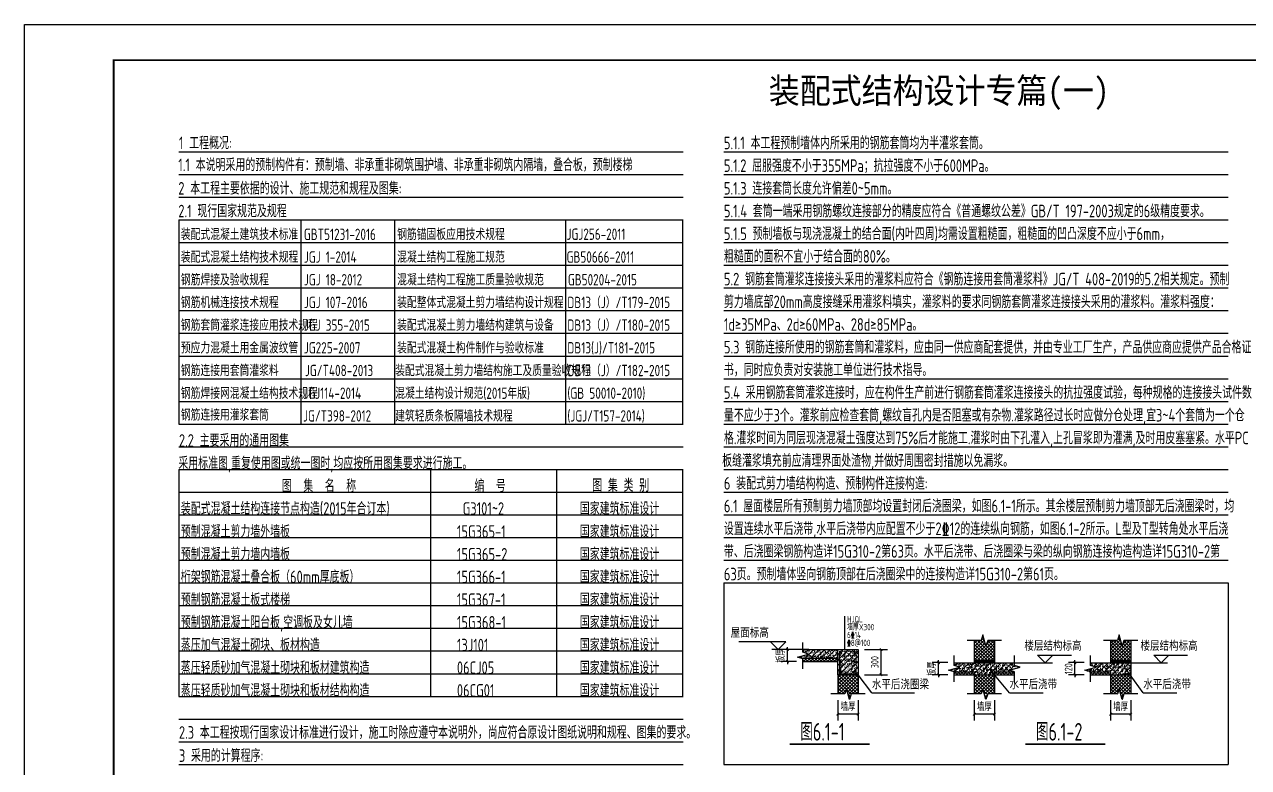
# Model space of a CAD drawing. Extents: x -85320 to 1679916, y -1321939 to 627.
# Drawn here: x 1023540 to 1072090, y -703426 to -673956 of the extents above; entities that cross this region are included whole.
import ezdxf
from ezdxf.enums import TextEntityAlignment as Align

# ---------------------------------------------------------------- set-up
doc = ezdxf.new("R2010")
doc.units = 0
doc.header["$LTSCALE"] = 1000
for name, color, linetype in [('BEAM_DE_REIN', 1, 'Continuous'), ('BORDER', 7, 'Continuous'), ('COLU_DE_DIM', 3, 'Continuous'), ('COLU_DE_TEXT', 7, 'Continuous'), ('HATCH', 254, 'Continuous'), ('REIN', 1, 'Continuous'), ('TEXT', 7, 'Continuous'), ('THIN', 7, 'Continuous'), ('W文字', 7, 'Continuous'), ('中文', 7, 'Continuous'), ('总说明下划线', 8, 'Continuous'), ('打印线框', 7, 'Continuous'), ('拉模', 7, 'Continuous')]:
    doc.layers.add(name, color=color, linetype=linetype)
doc.styles.add('TSSD_Dimension', font='tssdeng.shx', dxfattribs={"width": 0.7, "bigfont": 'hztxt.shx'})
doc.styles.add('TSSD_Rein', font='Tssdeng.shx', dxfattribs={"width": 0.7, "bigfont": 'hztxt.shx'})
doc.styles.add('TW-宋体', font='', dxfattribs={"width": 0.8})
doc.styles.get('TW-宋体').set_extended_font_data('SimSun')
doc.dimstyles.new('TSSD_25_100', dxfattribs={"dimtxt": 300, "dimasz": 100, "dimexe": 250, "dimexo": 250, "dimgap": 100, "dimtad": 1, "dimdec": 0, "dimlfac": 0.25, "dimzin": 0, "dimdsep": 46, "dimtxsty": 'TSSD_Dimension', "dimblk": 'ARCHTICK', "dimcen": 0, "dimclrt": 7, "dimadec": 0, "dimazin": 0, "dimtfac": 1, "dimtdec": 0, "dimtix": 1, "dimtmove": 2, "dimatfit": 3, "dimldrblk": 'ARCHTICK', "dimfxl": 1, "dimtvp": 0.7, "dimtolj": 1, "dimtzin": 0, "dimarcsym": 0})
pattern_1 = [(50, (251761.47, -447428.23), (215.178055, -18.82564), [22.5, -247.5]), (355, (251761.47, -447428.23), (-41.6254, 225.65764), [18, -198]), (100.4514, (251779.4, -447429.8), (173.552815, 206.831863), [19.122057, -210.342634]), (46.1842, (251761.47, -447368.23), (320.172315, -49.655704), [33.75, -371.25]), (96.6356, (251788.15, -447372.37), (280.39881, 292.23536), [28.68309, -315.5139]), (351.1842, (251761.47, -447368.23), (280.39858, 292.23558), [27, -297]), (21, (251791.47, -447383.23), (179.072116, -120.785667), [22.5, -247.5]), (326, (251791.47, -447383.23), (72.9946, 217.545014), [18, -198]), (71.4514, (251806.4, -447393.3), (252.06679, 96.75915), [19.122057, -210.342634]), (37.5, (251761.47, -447428.23), (3.6479566, 99.868156), [0, -195.6, 0, -201, 0, -198.75]), (7.5, (251761.47, -447428.23), (78.920861, 118.323514), [0, -114.6, 0, -191.1, 0, -75.75]), (327.5, (251694.57, -447428.23), (160.146731, -6.7664615), [0, -75, 0, -234, 0, -310.5]), (317.5, (251664.57, -447428.23), (174.95585, 30.031495), [0, -97.5, 0, -155.4, 0, -220.5]), (45, (251761.47, -447428.23), (-106.066017, 106.066017), [])]
pattern_2 = [(45, (251761.47, -447428.23), (-67.351921, 67.351921), []), (135, (251761.47, -447428.23), (-67.351921, -67.351921), [])]

# ---------------------------------------------------------------- blocks, each defined once
blk = doc.blocks.new('_ArchTick')
at = {"color": 0, "linetype": 'ByBlock', "const_width": 0.4}
blk.add_lwpolyline([(-0.5, -0.5), (0.5, 0.5)], dxfattribs=at)
blk = doc.blocks.new('*D2960')
at = {"layer": 'COLU_DE_DIM', "color": 0, "lineweight": -2, "transparency": 16777216}
for p, q in [((1056852, -698747), (1057765, -698747)), ((1057515, -699747), (1057515, -698747)), ((1056852, -699747), (1057765, -699747))]:
    blk.add_line(p, q, dxfattribs=at)
at = {"layer": 'Defpoints', "color": 0, "transparency": 16777216}
for p in [(1056602, -698747), (1057515, -698747), (1056602, -699747)]:
    blk.add_point(p, dxfattribs=at)
at = {"layer": 'COLU_DE_DIM', "color": 0, "lineweight": -2, "transparency": 16777216, "xscale": 100, "yscale": 100, "zscale": 100}
for p, rotation in [((1057515, -698747), 90), ((1057515, -699747), 270)]:
    blk.add_blockref('_ArchTick', p, dxfattribs=dict(at, rotation=rotation))
at = {"layer": 'COLU_DE_DIM', "color": 7, "transparency": 16777216, "insert": (1057265, -699247), "char_height": 300, "attachment_point": 5, "rotation": 90, "style": 'TSSD_Dimension'}
blk.add_mtext('\\A1;300', dxfattribs=at)
blk = doc.blocks.new('*D2961')
at = {"layer": 'COLU_DE_DIM', "color": 0, "lineweight": -2, "transparency": 16777216}
for p, q in [((1054168, -698747), (1053548, -698747)), ((1053798, -698747), (1053798, -698647)), ((1053798, -699227), (1053798, -698747)), ((1054168, -699227), (1053548, -699227)), ((1053798, -699227), (1053798, -699327))]:
    blk.add_line(p, q, dxfattribs=at)
at = {"layer": 'Defpoints', "color": 0, "transparency": 16777216}
for p in [(1053798, -698747), (1054418, -698747), (1054418, -699227)]:
    blk.add_point(p, dxfattribs=at)
at = {"layer": 'COLU_DE_DIM', "color": 0, "lineweight": -2, "transparency": 16777216, "xscale": 100, "yscale": 100, "zscale": 100}
for p, rotation in [((1053798, -698747), 270), ((1053798, -699227), 90)]:
    blk.add_blockref('_ArchTick', p, dxfattribs=dict(at, rotation=rotation))
at = {"layer": 'COLU_DE_DIM', "color": 7, "transparency": 16777216, "insert": (1053548, -698987), "char_height": 300, "attachment_point": 5, "rotation": 90, "style": 'TSSD_Dimension'}
blk.add_mtext('\\A1;板厚', dxfattribs=at)
blk = doc.blocks.new('*D2962')
at = {"layer": 'COLU_DE_DIM', "color": 0, "lineweight": -2, "transparency": 16777216}
for p, q in [((1055802, -700756), (1055802, -701559)), ((1056602, -700756), (1056602, -701559)), ((1056602, -701309), (1055802, -701309))]:
    blk.add_line(p, q, dxfattribs=at)
at = {"layer": 'Defpoints', "color": 0, "transparency": 16777216}
for p in [(1055802, -700506), (1056602, -700506), (1055802, -701309)]:
    blk.add_point(p, dxfattribs=at)
at = {"layer": 'COLU_DE_DIM', "color": 0, "lineweight": -2, "transparency": 16777216, "xscale": 100, "yscale": 100, "zscale": 100, "rotation": 180}
blk.add_blockref('_ArchTick', (1055802, -701309), dxfattribs=at)
at = {"layer": 'COLU_DE_DIM', "color": 0, "lineweight": -2, "transparency": 16777216, "xscale": 100, "yscale": 100, "zscale": 100}
blk.add_blockref('_ArchTick', (1056602, -701309), dxfattribs=at)
at = {"layer": 'COLU_DE_DIM', "color": 7, "transparency": 16777216, "insert": (1056202, -701014), "char_height": 300, "attachment_point": 5, "style": 'TSSD_Dimension'}
blk.add_mtext('\\A1;{\\fSimSun|b0|i0|c134|p2;墙厚}', dxfattribs=at)
blk = doc.blocks.new('*D2963')
at = {"layer": 'COLU_DE_DIM', "color": 0, "lineweight": -2, "transparency": 16777216}
for p, q in [((1065571, -699267), (1064951, -699267)), ((1065201, -699267), (1065201, -699167)), ((1065201, -699747), (1065201, -699267)), ((1065571, -699747), (1064951, -699747)), ((1065201, -699747), (1065201, -699847))]:
    blk.add_line(p, q, dxfattribs=at)
at = {"layer": 'Defpoints', "color": 0, "transparency": 16777216}
for p in [(1065201, -699267), (1065821, -699267), (1065821, -699747)]:
    blk.add_point(p, dxfattribs=at)
at = {"layer": 'COLU_DE_DIM', "color": 0, "lineweight": -2, "transparency": 16777216, "xscale": 100, "yscale": 100, "zscale": 100}
for p, rotation in [((1065201, -699267), 270), ((1065201, -699747), 90)]:
    blk.add_blockref('_ArchTick', p, dxfattribs=dict(at, rotation=rotation))
at = {"layer": 'COLU_DE_DIM', "color": 7, "transparency": 16777216, "insert": (1064951, -699507), "char_height": 300, "attachment_point": 5, "rotation": 90, "style": 'TSSD_Dimension'}
blk.add_mtext('\\A1;120', dxfattribs=at)
blk = doc.blocks.new('*D2964')
at = {"layer": 'COLU_DE_DIM', "color": 0, "lineweight": -2, "transparency": 16777216}
for p, q in [((1066621, -700756), (1066621, -701559)), ((1067421, -700756), (1067421, -701559)), ((1067421, -701309), (1066621, -701309))]:
    blk.add_line(p, q, dxfattribs=at)
at = {"layer": 'Defpoints', "color": 0, "transparency": 16777216}
for p in [(1066621, -700506), (1067421, -700506), (1066621, -701309)]:
    blk.add_point(p, dxfattribs=at)
at = {"layer": 'COLU_DE_DIM', "color": 0, "lineweight": -2, "transparency": 16777216, "xscale": 100, "yscale": 100, "zscale": 100, "rotation": 180}
blk.add_blockref('_ArchTick', (1066621, -701309), dxfattribs=at)
at = {"layer": 'COLU_DE_DIM', "color": 0, "lineweight": -2, "transparency": 16777216, "xscale": 100, "yscale": 100, "zscale": 100}
blk.add_blockref('_ArchTick', (1067421, -701309), dxfattribs=at)
at = {"layer": 'COLU_DE_DIM', "color": 7, "transparency": 16777216, "insert": (1067021, -701014), "char_height": 300, "attachment_point": 5, "style": 'TSSD_Dimension'}
blk.add_mtext('\\A1;{\\fSimSun|b0|i0|c134|p2;墙厚}', dxfattribs=at)
blk = doc.blocks.new('*D2965')
at = {"layer": 'COLU_DE_DIM', "color": 0, "lineweight": -2, "transparency": 16777216}
for p, q in [((1060164, -699267), (1059544, -699267)), ((1059794, -699267), (1059794, -699167)), ((1059794, -699747), (1059794, -699267)), ((1060164, -699747), (1059544, -699747)), ((1059794, -699747), (1059794, -699847))]:
    blk.add_line(p, q, dxfattribs=at)
at = {"layer": 'Defpoints', "color": 0, "transparency": 16777216}
for p in [(1059794, -699267), (1060414, -699267), (1060414, -699747)]:
    blk.add_point(p, dxfattribs=at)
at = {"layer": 'COLU_DE_DIM', "color": 0, "lineweight": -2, "transparency": 16777216, "xscale": 100, "yscale": 100, "zscale": 100}
for p, rotation in [((1059794, -699267), 270), ((1059794, -699747), 90)]:
    blk.add_blockref('_ArchTick', p, dxfattribs=dict(at, rotation=rotation))
at = {"layer": 'COLU_DE_DIM', "color": 7, "transparency": 16777216, "insert": (1059544, -699507), "char_height": 300, "attachment_point": 5, "rotation": 90, "style": 'TSSD_Dimension'}
blk.add_mtext('\\A1;板厚', dxfattribs=at)
blk = doc.blocks.new('*D2966')
at = {"layer": 'COLU_DE_DIM', "color": 0, "lineweight": -2, "transparency": 16777216}
for p, q in [((1061214, -700756), (1061214, -701559)), ((1062014, -700756), (1062014, -701559)), ((1062014, -701309), (1061214, -701309))]:
    blk.add_line(p, q, dxfattribs=at)
at = {"layer": 'Defpoints', "color": 0, "transparency": 16777216}
for p in [(1061214, -700506), (1062014, -700506), (1061214, -701309)]:
    blk.add_point(p, dxfattribs=at)
at = {"layer": 'COLU_DE_DIM', "color": 0, "lineweight": -2, "transparency": 16777216, "xscale": 100, "yscale": 100, "zscale": 100, "rotation": 180}
blk.add_blockref('_ArchTick', (1061214, -701309), dxfattribs=at)
at = {"layer": 'COLU_DE_DIM', "color": 0, "lineweight": -2, "transparency": 16777216, "xscale": 100, "yscale": 100, "zscale": 100}
blk.add_blockref('_ArchTick', (1062014, -701309), dxfattribs=at)
at = {"layer": 'COLU_DE_DIM', "color": 7, "transparency": 16777216, "insert": (1061614, -701014), "char_height": 300, "attachment_point": 5, "style": 'TSSD_Dimension'}
blk.add_mtext('\\A1;{\\fSimSun|b0|i0|c134|p2;墙厚}', dxfattribs=at)
blk = doc.blocks.new('图框1')
at = {"layer": 'BORDER', "const_width": 50}
blk.add_lwpolyline([(1377779, -823089), (1377779, -783089), (1433679, -783089), (1433679, -823089)], close=True, dxfattribs=at)

msp = doc.modelspace()

# ---------------------------------------------------------------- hatches: boundary and pattern name
at = {"layer": 'HATCH'}
h = msp.add_hatch(dxfattribs=at)
h.set_pattern_fill('HOLE_MATETIEL', color=256, scale=30, style=0)
h.set_pattern_definition(pattern_2)
h.paths.add_polyline_path([(1062014.263, -698385.988), (1061744.263, -698385.988), (1061674.263, -698605.988), (1061597.146, -698323.229), (1061504.232, -698323.229), (1061484.263, -698385.988), (1061214.263, -698385.988), (1061214.263, -699187.408), (1062014.263, -699187.408)])
h = msp.add_hatch(dxfattribs=at)
h.set_pattern_fill('HOLE_MATETIEL', color=256, scale=30, style=0)
h.set_pattern_definition(pattern_2)
h.paths.add_polyline_path([(1067421.009, -698385.988), (1067151.009, -698385.988), (1067081.009, -698605.988), (1066961.009, -698165.988), (1066891.009, -698385.988), (1066621.009, -698385.988), (1066621.009, -699187.408), (1067421.009, -699187.408)])
h = msp.add_hatch(dxfattribs=at)
h.set_pattern_fill('ARMORED', color=256, scale=30, style=0)
h.set_pattern_definition([(50, (251761.47, -446908.23), (215.178055, -18.82564), [22.5, -247.5]), (355, (251761.47, -446908.23), (-41.6254, 225.65764), [18, -198]), (100.4514, (251779.4, -446909.8), (173.552815, 206.831863), [19.122057, -210.342634]), (46.1842, (251761.47, -446848.23), (320.172315, -49.655704), [33.75, -371.25]), (96.6356, (251788.15, -446852.37), (280.39881, 292.23536), [28.68309, -315.5139]), (351.1842, (251761.47, -446848.23), (280.39858, 292.23558), [27, -297]), (21, (251791.47, -446863.23), (179.072116, -120.785667), [22.5, -247.5]), (326, (251791.47, -446863.23), (72.9946, 217.545014), [18, -198]), (71.4514, (251806.4, -446873.3), (252.06679, 96.75915), [19.122057, -210.342634]), (37.5, (251761.47, -446908.23), (3.6479566, 99.868156), [0, -195.6, 0, -201, 0, -198.75]), (7.5, (251761.47, -446908.23), (78.920861, 118.323514), [0, -114.6, 0, -191.1, 0, -75.75]), (327.5, (251694.57, -446908.23), (160.146731, -6.7664615), [0, -75, 0, -234, 0, -310.5]), (317.5, (251664.57, -446908.23), (174.95585, 30.031495), [0, -97.5, 0, -155.4, 0, -220.5]), (45, (251761.47, -446908.23), (-106.066017, 106.066017), [])])
h.paths.add_polyline_path([(1055802.035, -698747.408), (1054417.572, -698747.408), (1054417.572, -698857.408), (1054637.572, -698927.408), (1054197.572, -699047.408), (1054386.144, -699107.408), (1055802.035, -699107.408)])
h = msp.add_hatch(dxfattribs=at)
h.set_pattern_fill('HOLE_MATETIEL', color=256, scale=30, style=0)
h.set_pattern_definition([(45, (251761.47, -446908.23), (-67.351921, 67.351921), []), (135, (251761.47, -446908.23), (-67.351921, -67.351921), [])])
h.paths.add_polyline_path([(1055802.035, -699107.408), (1054386.144, -699107.408), (1054417.572, -699117.408), (1054417.572, -699227.408), (1055802.035, -699227.408)])
h = msp.add_hatch(dxfattribs=at)
h.set_pattern_fill('ARMORED', color=256, scale=30, style=0)
h.set_pattern_definition(pattern_1)
h.paths.add_polyline_path([(1055802.035, -699747.408), (1055802.035, -698747.408), (1056602.035, -698747.408), (1056602.035, -699747.408)])
h = msp.add_hatch(dxfattribs=at)
h.set_pattern_fill('ARMORED', color=256, scale=30, style=0)
h.set_pattern_definition(pattern_1)
h.paths.add_polyline_path([(1063034.263, -699447.408), (1062814.263, -699377.408), (1062814.263, -699267.408), (1062014.263, -699267.408), (1061214.263, -699267.408), (1060414.263, -699267.408), (1060414.263, -699377.408), (1060634.263, -699447.408), (1060194.263, -699567.408), (1060382.834, -699627.408), (1061214.263, -699627.408), (1061214.263, -699747.408), (1062014.263, -699747.408), (1062014.263, -699627.408), (1062782.834, -699627.408), (1062594.263, -699567.408)])
h.paths.add_polyline_path([(1061847.97, -699367.739, -1), (1061872.97, -699367.739, -1)], flags=16)
h.paths.add_polyline_path([(1061348.653, -699367.739, -1), (1061373.653, -699367.739, -1)], flags=16)
h = msp.add_hatch(dxfattribs=at)
h.set_pattern_fill('CONCRETE', color=256, scale=8, style=0)
h.set_pattern_definition([(50, (249709.24, -394128.964), (57.3808146, -5.0201708), [6, -66]), (355, (249709.24, -394128.964), (-11.1001067, 60.1753707), [4.8, -52.8]), (100.4514, (249714.024, -394129.38), (46.2807505, 55.1551634), [5.0992152, -56.091369]), (46.1842, (249709.24, -394112.964), (85.379284, -13.241521), [9, -99]), (96.6356, (249716.36, -394114.07), (74.7730164, 77.92943), [7.648823, -84.13704]), (351.1842, (249709.24, -394112.96), (74.772956, 77.929488), [7.2, -79.2]), (21, (249717.24, -394116.964), (47.7525642, -32.2095113), [6, -66]), (326, (249717.24, -394116.964), (19.4652266, 58.0120036), [4.8, -52.8]), (71.4514, (249721.22, -394119.65), (67.2178103, 25.8024397), [5.0992152, -56.091369]), (37.5, (249709.242, -394128.964), (0.97278843, 26.6315083), [0, -52.16, 0, -53.6, 0, -53]), (7.5, (249709.242, -394128.964), (21.045563, 31.55293695), [0, -30.56, 0, -50.96, 0, -20.2]), (327.5, (249691.402, -394128.964), (42.7057949, -1.80438974), [0, -20, 0, -62.4, 0, -82.8]), (317.5, (249683.402, -394128.964), (46.6548935, 8.0083986), [0, -26, 0, -41.44, 0, -58.8])])
h.paths.add_polyline_path([(1062014.263, -699187.408), (1061214.263, -699187.408), (1061214.263, -699267.408), (1062014.263, -699267.408)])
h = msp.add_hatch(dxfattribs=at)
h.set_pattern_fill('ARMORED', color=256, scale=30, style=0)
h.set_pattern_definition(pattern_1)
h.paths.add_polyline_path([(1067421.009, -699267.408), (1066621.009, -699267.408), (1065821.009, -699267.408), (1065821.009, -699377.408), (1066041.009, -699447.408), (1065601.009, -699567.408), (1065789.58, -699627.408), (1066621.009, -699627.408), (1066621.009, -699747.408), (1067421.009, -699747.408)])
h.paths.add_polyline_path([(1066755.399, -699367.739, -1), (1066780.399, -699367.739, -1)], flags=16)
h.paths.add_polyline_path([(1067254.717, -699367.739, -1), (1067279.717, -699367.739, -1)], flags=16)
h = msp.add_hatch(dxfattribs=at)
h.set_pattern_fill('CONCRETE', color=256, scale=8, style=0)
h.set_pattern_definition([(50, (255115.99, -394128.964), (57.3808146, -5.0201708), [6, -66]), (355, (255115.99, -394128.964), (-11.1001067, 60.1753707), [4.8, -52.8]), (100.4514, (255120.77, -394129.38), (46.2807505, 55.1551634), [5.0992152, -56.091369]), (46.1842, (255115.99, -394112.964), (85.379284, -13.241521), [9, -99]), (96.6356, (255123.1, -394114.07), (74.7730164, 77.92943), [7.648823, -84.13704]), (351.1842, (255115.99, -394112.96), (74.772956, 77.929488), [7.2, -79.2]), (21, (255123.99, -394116.964), (47.7525642, -32.2095113), [6, -66]), (326, (255123.99, -394116.964), (19.4652266, 58.0120036), [4.8, -52.8]), (71.4514, (255127.97, -394119.65), (67.2178103, 25.8024397), [5.0992152, -56.091369]), (37.5, (255115.988, -394128.964), (0.97278843, 26.6315083), [0, -52.16, 0, -53.6, 0, -53]), (7.5, (255115.988, -394128.964), (21.045563, 31.55293695), [0, -30.56, 0, -50.96, 0, -20.2]), (327.5, (255098.148, -394128.964), (42.7057949, -1.80438974), [0, -20, 0, -62.4, 0, -82.8]), (317.5, (255090.15, -394128.964), (46.6548935, 8.0083986), [0, -26, 0, -41.44, 0, -58.8])])
h.paths.add_polyline_path([(1067421.009, -699187.408), (1066621.009, -699187.408), (1066621.009, -699267.408), (1067421.009, -699267.408)])
h = msp.add_hatch(dxfattribs=at)
h.set_pattern_fill('HOLE_MATETIEL', color=256, scale=30, style=0)
h.set_pattern_definition(pattern_2)
h.paths.add_polyline_path([(1056602.035, -699747.408), (1055802.035, -699747.408), (1055802.035, -700506.077), (1056072.035, -700506.077), (1056142.035, -700286.077), (1056262.035, -700726.077), (1056332.035, -700506.077), (1056602.035, -700506.077)])
h = msp.add_hatch(dxfattribs=at)
h.set_pattern_fill('HOLE_MATETIEL', color=256, scale=30, style=0)
h.set_pattern_definition(pattern_2)
h.paths.add_polyline_path([(1061214.263, -699627.408), (1060382.834, -699627.408), (1060414.263, -699637.408), (1060414.263, -699747.408), (1061214.263, -699747.408)])
h = msp.add_hatch(dxfattribs=at)
h.set_pattern_fill('HOLE_MATETIEL', color=256, scale=30, style=0)
h.set_pattern_definition(pattern_2)
h.paths.add_polyline_path([(1062014.263, -699747.408), (1061214.263, -699747.408), (1061214.263, -700323.229), (1061542.442, -700323.229), (1061554.263, -700286.077), (1061564.395, -700323.229), (1062014.263, -700323.229)])
h = msp.add_hatch(dxfattribs=at)
h.set_pattern_fill('HOLE_MATETIEL', color=256, scale=30, style=0)
h.set_pattern_definition(pattern_2)
h.paths.add_polyline_path([(1062814.263, -699637.408), (1062782.834, -699627.408), (1062014.263, -699627.408), (1062014.263, -699747.408), (1062814.263, -699747.408)])
h = msp.add_hatch(dxfattribs=at)
h.set_pattern_fill('HOLE_MATETIEL', color=256, scale=30, style=0)
h.set_pattern_definition(pattern_2)
h.paths.add_polyline_path([(1066621.009, -699627.408), (1065789.58, -699627.408), (1065821.009, -699637.408), (1065821.009, -699747.408), (1066621.009, -699747.408)])
h = msp.add_hatch(dxfattribs=at)
h.set_pattern_fill('HOLE_MATETIEL', color=256, scale=30, style=0)
h.set_pattern_definition(pattern_2)
h.paths.add_polyline_path([(1067421.009, -699747.408), (1066621.009, -699747.408), (1066621.009, -700506.077), (1066891.009, -700506.077), (1066961.009, -700286.077), (1067081.009, -700726.077), (1067151.009, -700506.077), (1067421.009, -700506.077)])
h = msp.add_hatch(dxfattribs=at)
h.set_pattern_fill('HOLE_MATETIEL', color=256, scale=30, style=0)
h.set_pattern_definition(pattern_2)
h.paths.add_polyline_path([(1061542.442, -700323.229), (1061214.263, -700323.229), (1061214.263, -700506.077), (1061484.263, -700506.077)])
h = msp.add_hatch(dxfattribs=at)
h.set_pattern_fill('HOLE_MATETIEL', color=256, scale=30, style=0)
h.set_pattern_definition(pattern_2)
h.paths.add_polyline_path([(1062014.263, -700323.229), (1061564.395, -700323.229), (1061674.263, -700726.077), (1061744.263, -700506.077), (1062014.263, -700506.077)])

# ---------------------------------------------------------------- linework, layer by layer
for p, q in [((1061214.263, -698385.988), (1061214.263, -699267.408)), ((1062014.263, -698385.988), (1062014.263, -699267.408)), ((1066621.009, -698385.988), (1066621.009, -699267.408)), ((1067421.009, -698385.988), (1067421.009, -699267.408)), ((1054644.279, -698747.408), (1053181.834, -698747.408)), ((1054417.572, -698747.408), (1055802.035, -698747.408)), ((1055802.035, -698747.408), (1056602.035, -698747.408)), ((1055802.035, -699747.408), (1055802.035, -698747.408)), ((1056602.035, -698747.408), (1056602.035, -699747.408)), ((1060414.263, -699267.408), (1061214.263, -699267.408)), ((1061214.263, -699187.408), (1062014.263, -699187.408)), ((1061214.263, -699267.408), (1062014.263, -699267.408)), ((1062607.454, -700465.932), (1061814.76, -699510.168)), ((1062014.263, -699267.408), (1062814.263, -699267.408)), ((1062814.263, -699267.408), (1064320.023, -699267.408)), ((1065821.009, -699267.408), (1066621.009, -699267.408)), ((1066621.009, -699187.408), (1067421.009, -699187.408)), ((1066621.009, -699267.408), (1067421.009, -699267.408)), ((1067914.089, -700465.932), (1067228.032, -699510.168)), ((1067421.009, -699267.408), (1068883.454, -699267.408)), ((1067421.009, -699267.408), (1067421.009, -700506.077)), ((1055802.035, -699627.408), (1055802.035, -700506.077)), ((1056602.035, -699747.408), (1055802.035, -699747.408)), ((1055802.035, -699747.408), (1056602.035, -699747.408)), ((1056602.035, -699627.408), (1056602.035, -700506.077)), ((1057149.462, -700469.949), (1056602.035, -699747.408)), ((1060382.834, -699627.408), (1061214.263, -699627.408)), ((1060414.263, -699747.408), (1061214.263, -699747.408)), ((1061214.263, -699627.408), (1061214.263, -700506.077)), ((1061214.263, -699747.408), (1062014.263, -699747.408)), ((1062014.263, -699627.408), (1062814.263, -699627.408)), ((1062014.263, -699627.408), (1062014.263, -700506.077)), ((1062014.263, -699747.408), (1062814.263, -699747.408)), ((1065789.58, -699627.408), (1066621.009, -699627.408)), ((1065821.009, -699747.408), (1066621.009, -699747.408)), ((1066621.009, -699627.408), (1066621.009, -700506.077)), ((1066621.009, -699747.408), (1067421.009, -699747.408)), ((1057149.462, -700469.949), (1058840.892, -700469.949)), ((1062607.454, -700465.932), (1063943.463, -700465.932)), ((1067914.089, -700465.932), (1069250.098, -700465.932))]:
    msp.add_line(p, q)
msp.add_lwpolyline([(1054417.572, -699227.408), (1055802.035, -699227.408), (1055802.035, -699107.408), (1054386.144, -699107.408)])
for points, const_width in [([(1055802.035, -699747.408), (1055802.035, -698747.408), (1056602.035, -698747.408), (1056602.035, -699747.408), (1055802.035, -699747.408)], 0.45), ([(1053889.731, -702496.396), (1057066.829, -702496.396)], 70), ([(1063236.846, -702496.396), (1066413.944, -702496.396)], 70)]:
    msp.add_lwpolyline(points, dxfattribs=dict(const_width=const_width))
at = {"layer": 'BEAM_DE_REIN', "const_width": 30}
for points in [[(1056537.035, -698817.612), (1056537.035, -699687.612), (1055867.035, -699687.612), (1055867.035, -698817.612), (1056537.035, -698817.612)], [(1056360.259, -698902.465), (1056445.112, -698817.612)], [(1056537.035, -698909.536), (1056452.183, -698994.389)], [(1055956.76, -699346.793), (1055867.035, -699304.954), (1055867.035, -699160.954), (1056537.035, -699160.954), (1056537.035, -699304.954), (1056447.311, -699346.793)]]:
    msp.add_lwpolyline(points, dxfattribs=at)
at = {"layer": 'BEAM_DE_REIN', "const_width": 50}
for points in [[(1055907.035, -698882.612, 1), (1055957.035, -698882.612, 1)], [(1056447.035, -698882.612, 1), (1056497.035, -698882.612, 1)], [(1055907.035, -699238.644, 1), (1055957.035, -699238.644, 1)], [(1055907.035, -699622.612, 1), (1055957.035, -699622.612, 1)], [(1056447.035, -699238.644, 1), (1056497.035, -699238.644, 1)], [(1056447.035, -699622.612, 1), (1056497.035, -699622.612, 1)]]:
    msp.add_lwpolyline(points, format="xyb", close=True, dxfattribs=at)
at = {"layer": 'COLU_DE_TEXT'}
msp.add_line((1056084.607, -698747.408), (1056084.607, -697419.708), dxfattribs=at)
at = {"layer": 'REIN', "const_width": 25}
for points in [[(1061373.653, -699367.739, 1), (1061348.653, -699367.739, 1)], [(1061872.97, -699367.739, 1), (1061847.97, -699367.739, 1)], [(1066780.399, -699367.739, 1), (1066755.399, -699367.739, 1)], [(1067279.717, -699367.739, 1), (1067254.717, -699367.739, 1)]]:
    msp.add_lwpolyline(points, format="xyb", close=True, dxfattribs=at)
at = {"layer": 'THIN'}
for p, q in [((1053134.938, -698447.408), (1051871.294, -698447.408)), ((1053734.938, -698447.408), (1053134.938, -698447.408)), ((1053434.938, -698747.408), (1053134.938, -698447.408)), ((1053434.938, -698747.408), (1053734.938, -698447.408)), ((1063723.604, -698967.408), (1064323.604, -698967.408)), ((1064023.604, -699267.408), (1063723.604, -698967.408)), ((1064023.604, -699267.408), (1064323.604, -698967.408)), ((1064323.604, -698967.408), (1065063.988, -698967.408)), ((1068330.35, -698967.408), (1068930.35, -698967.408)), ((1068630.35, -699267.408), (1068330.35, -698967.408)), ((1068630.35, -699267.408), (1068930.35, -698967.408)), ((1068930.35, -698967.408), (1069670.734, -698967.408))]:
    msp.add_line(p, q, dxfattribs=at)
for points in [[(1054417.572, -699507.408), (1054417.572, -699117.408), (1054197.572, -699047.408), (1054637.572, -698927.408), (1054417.572, -698857.408), (1054417.572, -698467.408)], [(1062294.263, -698385.988), (1061744.263, -698385.988), (1061674.263, -698605.988), (1061554.263, -698165.988), (1061484.263, -698385.988), (1060934.263, -698385.988)], [(1067701.009, -698385.988), (1067151.009, -698385.988), (1067081.009, -698605.988), (1066961.009, -698165.988), (1066891.009, -698385.988), (1066341.009, -698385.988)], [(1060414.263, -700027.408), (1060414.263, -699637.408), (1060194.263, -699567.408), (1060634.263, -699447.408), (1060414.263, -699377.408), (1060414.263, -698987.408)], [(1062814.263, -700027.408), (1062814.263, -699637.408), (1062594.263, -699567.408), (1063034.263, -699447.408), (1062814.263, -699377.408), (1062814.263, -698987.408)], [(1065821.009, -700027.408), (1065821.009, -699637.408), (1065601.009, -699567.408), (1066041.009, -699447.408), (1065821.009, -699377.408), (1065821.009, -698987.408)], [(1056882.035, -700506.077), (1056332.035, -700506.077), (1056262.035, -700726.077), (1056142.035, -700286.077), (1056072.035, -700506.077), (1055522.035, -700506.077)], [(1062294.263, -700506.077), (1061744.263, -700506.077), (1061674.263, -700726.077), (1061554.263, -700286.077), (1061484.263, -700506.077), (1060934.263, -700506.077)], [(1067701.009, -700506.077), (1067151.009, -700506.077), (1067081.009, -700726.077), (1066961.009, -700286.077), (1066891.009, -700506.077), (1066341.009, -700506.077)]]:
    msp.add_lwpolyline(points, dxfattribs=at)
at = {"layer": '总说明下划线', "color": 9}
for p, q in [((1029665.996, -679004.339), (1049665.996, -679004.339)), ((1051281.407, -679004.339), (1071281.407, -679004.339)), ((1051281.407, -679004.339), (1071281.407, -679004.339)), ((1029665.996, -679904.339), (1049665.996, -679904.339)), ((1051281.407, -679904.339), (1071281.407, -679904.339)), ((1051281.407, -679904.339), (1071281.407, -679904.339)), ((1029665.996, -680804.339), (1049665.996, -680804.339)), ((1051281.407, -680804.339), (1071281.407, -680804.339)), ((1051281.407, -680804.339), (1071281.407, -680804.339)), ((1029665.996, -681704.339), (1049665.996, -681704.339)), ((1029665.996, -681704.339), (1049665.996, -681704.339)), ((1029665.996, -681704.339), (1049665.996, -681704.339)), ((1029665.997, -681704.339), (1049665.997, -681704.339)), ((1029665.998, -681704.339), (1029665.998, -689804.339)), ((1034507.121, -681704.339), (1034507.121, -689804.339)), ((1038221.374, -681704.339), (1038221.375, -689804.339)), ((1045001.385, -681704.339), (1045001.385, -689804.339)), ((1049642.187, -681704.339), (1049642.188, -689804.339)), ((1051281.407, -681704.339), (1071281.407, -681704.339)), ((1029665.996, -682604.339), (1049665.996, -682604.339)), ((1029665.996, -682604.339), (1049665.996, -682604.339)), ((1029665.996, -682604.339), (1049665.996, -682604.339)), ((1029665.997, -682604.339), (1049665.996, -682604.339)), ((1051281.407, -682604.339), (1071281.407, -682604.339)), ((1029665.997, -683504.339), (1049665.996, -683504.339)), ((1051281.407, -683504.339), (1071281.407, -683504.339)), ((1029665.997, -684404.339), (1049665.996, -684404.339)), ((1051281.406, -684404.339), (1071281.406, -684404.339)), ((1029665.997, -685304.339), (1049665.996, -685304.339)), ((1051281.406, -685304.339), (1071281.406, -685304.339)), ((1029665.997, -686204.339), (1049665.996, -686204.339)), ((1051281.406, -686204.339), (1071281.406, -686204.339)), ((1029665.997, -687104.339), (1049665.996, -687104.339)), ((1051281.408, -687104.339), (1071281.408, -687104.339)), ((1029665.997, -688004.339), (1049665.996, -688004.339)), ((1051281.408, -688004.339), (1071281.408, -688004.339)), ((1029665.997, -688904.339), (1049665.996, -688904.339)), ((1051281.408, -688904.339), (1071281.408, -688904.339)), ((1029665.997, -689804.339), (1049665.996, -689804.339)), ((1051281.408, -689804.339), (1071281.408, -689804.339)), ((1051281.409, -689804.339), (1071281.409, -689804.339)), ((1029665.997, -690704.339), (1049665.996, -690704.339)), ((1051281.408, -690704.339), (1071281.408, -690704.339)), ((1029665.996, -691604.339), (1029665.996, -700604.339)), ((1029665.996, -691604.339), (1049665.996, -691604.339)), ((1039642.188, -691604.339), (1039642.188, -700604.339)), ((1044642.188, -691604.339), (1044642.188, -700604.339)), ((1049642.188, -691604.339), (1049642.187, -700604.339)), ((1051281.409, -691604.339), (1071281.409, -691604.339)), ((1051281.409, -691604.339), (1071281.409, -691604.339)), ((1051281.411, -691604.339), (1071281.411, -691604.339)), ((1029665.996, -692504.339), (1049665.996, -692504.339)), ((1029665.996, -692504.339), (1049665.996, -692504.339)), ((1051281.409, -692504.339), (1071281.409, -692504.339)), ((1051281.411, -692504.339), (1071281.411, -692504.339)), ((1029665.996, -693404.339), (1049665.996, -693404.339)), ((1029665.996, -693404.339), (1049665.996, -693404.339)), ((1051281.409, -693404.339), (1071281.409, -693404.339)), ((1029665.996, -694304.339), (1049665.996, -694304.339)), ((1029665.996, -694304.339), (1049665.996, -694304.339)), ((1051281.409, -694304.339), (1071281.409, -694304.339)), ((1029665.996, -695204.339), (1049665.996, -695204.339)), ((1029665.996, -695204.339), (1049665.996, -695204.339)), ((1051281.409, -695204.339), (1071281.409, -695204.339)), ((1029665.996, -696104.339), (1049665.996, -696104.339)), ((1029665.996, -696104.339), (1049665.996, -696104.339)), ((1051281.411, -696104.339), (1051281.411, -703304.339)), ((1051281.411, -696104.339), (1071281.411, -696104.339)), ((1071281.411, -696104.339), (1071281.411, -703304.339)), ((1029665.996, -697004.339), (1049665.996, -697004.339)), ((1029665.996, -697004.339), (1049665.996, -697004.339)), ((1029665.996, -697904.339), (1049665.996, -697904.339)), ((1029665.996, -698804.339), (1049665.996, -698804.339)), ((1029665.996, -699704.339), (1049665.996, -699704.339)), ((1029665.996, -700604.339), (1049665.996, -700604.339)), ((1029665.995, -701504.339), (1049665.995, -701504.339)), ((1029665.996, -702404.339), (1049665.996, -702404.339)), ((1029665.995, -703304.339), (1049665.995, -703304.339)), ((1051281.411, -703304.339), (1071281.411, -703304.339))]:
    msp.add_line(p, q, dxfattribs=at)
at = {"layer": '打印线框', "color": 1}
msp.add_lwpolyline([(1023539.778, -733420.217), (1023539.778, -673955.571), (1107639.778, -673955.571), (1107639.778, -733420.217)], close=True, dxfattribs=at)

# ---------------------------------------------------------------- block references
at = {"layer": '拉模', "color": 3, "xscale": 1.415824915824916, "yscale": 1.415824915824916, "zscale": 1.415824915824916}
msp.add_blockref('图框1', (-923614.424, 433345.089), dxfattribs=at)

# ---------------------------------------------------------------- texts
at = {"style": 'TSSD_Rein', "width": 0.7}
for s, p in [('屋面标高', (1053063.157, -698397.408)), ('楼层结构标高', (1065467.365, -698917.408)), ('楼层结构标高', (1070074.111, -698917.408))]:
    msp.add_text(s, height=400, dxfattribs=at).set_placement(p, align=Align.BOTTOM_RIGHT)
for s, p in [('水平后浇圈梁', (1057151.115, -700445.687)), ('水平后浇带', (1062609.108, -700441.67)), ('水平后浇带', (1067915.742, -700441.67))]:
    msp.add_text(s, height=400, dxfattribs=at).set_placement(p, align=Align.BOTTOM_LEFT)
at = {"layer": 'COLU_DE_TEXT', "style": 'TSSD_Rein', "width": 0.7}
for s, p in [('HJQL', (1056167.941, -697669.708)), ('墙厚X300', (1056167.941, -697982.208)), ('6%%13214', (1056167.941, -698294.708)), ('%%1328@100', (1056167.941, -698607.208))]:
    msp.add_text(s, height=250, dxfattribs=at).set_placement(p)
at = {"layer": 'TEXT', "style": 'TSSD_Rein', "width": 0.7}
for s, p in [('图6.1-1', (1054318.037, -702360.021)), ('图6.1-2', (1063665.152, -702360.021))]:
    msp.add_text(s, height=700, dxfattribs=at).set_placement(p)
at = {"layer": 'W文字', "color": 4, "style": 'TW-宋体', "width": 0.9}
msp.add_text('装配式结构设计专篇(一)', height=1000, dxfattribs=at).set_placement((1053064.817, -677078.659))
at = {"layer": '中文', "color": 4, "linetype": 'Continuous', "style": 'TSSD_Rein', "width": 0.75}
for s, height, p in [('1 工程概况:', 500, (1029665.996, -678904.339)), ('5.1.1 本工程预制墙体内所采用的钢筋套筒均为半灌浆套筒。', 500, (1051281.41, -678904.339)), ('1.1 本说明采用的预制构件有：预制墙、非承重非砌筑围护墙、非承重非砌筑内隔墙，叠合板，预制楼梯', 500, (1029639.648, -679773.636)), ('5.1.2 屈服强度不小于355MPa；抗拉强度不小于600MPa。', 500, (1051281.41, -679804.339)), ('2 本工程主要依据的设计、施工规范和规程及图集:', 500, (1029642.188, -680704.339)), ('5.1.3 连接套筒长度允许偏差0~5mm。', 500, (1051281.41, -680704.339)), ('2.1 现行国家规范及规程', 500, (1029642.188, -681604.339)), ('5.1.4 套筒一端采用钢筋螺纹连接部分的精度应符合《普通螺纹公差》GB/T 197-2003规定的6级精度要求。', 500, (1051281.41, -681604.339)), ('装配式混凝土建筑技术标准', 450, (1029742.188, -682504.339)), ('GBT51231-2016', 450, (1034621.002, -682504.339)), ('钢筋锚固板应用技术规程', 450, (1038321.374, -682504.339)), ('JGJ256-2011', 450, (1045041.627, -682498.613)), ('5.1.5 预制墙板与现浇混凝土的结合面(内叶四周)均需设置粗糙面，粗糙面的凹凸深度不应小于6mm，', 500, (1051281.41, -682504.339)), ('装配式混凝土结构技术规程', 450, (1029742.188, -683404.339)), ('JGJ 1-2014', 450, (1034621.003, -683404.339)), ('混凝土结构工程施工规范', 450, (1038321.374, -683404.339)), ('GB50666-2011', 450, (1045041.627, -683404.339)), ('粗糙面的面积不宜小于结合面的80%%%。', 500, (1051281.41, -683404.339)), ('钢筋焊接及验收规程', 450, (1029742.188, -684304.339)), ('JGJ 18-2012', 450, (1034621.003, -684304.339)), ('混凝土结构工程施工质量验收规范', 450, (1038321.375, -684304.339)), (' GB50204-2015', 450, (1044887.934, -684304.339)), ('5.2 钢筋套筒灌浆连接接头采用的灌浆料应符合《钢筋连接用套筒灌浆料》JG/T 408-2019的5.2相关规定。预制', 500, (1051281.409, -684304.339)), ('钢筋机械连接技术规程', 450, (1029742.188, -685204.339)), ('JGJ 107-2016', 450, (1034621.003, -685204.339)), ('装配整体式混凝土剪力墙结构设计规程', 450, (1038321.375, -685204.339)), ('DB13（J）/T179-2015', 450, (1045072.44, -685204.339)), ('剪力墙底部20mm高度接缝采用灌浆料填实，灌浆料的要求同钢筋套筒灌浆连接接头采用的灌浆料。灌浆料强度：', 500, (1051281.409, -685204.339)), ('钢筋套筒灌浆连接应用技术规程', 450, (1029742.189, -686104.339)), ('JGJ 355-2015', 450, (1034621.003, -686104.339)), ('装配式混凝土剪力墙结构建筑与设备', 450, (1038321.375, -686104.339)), ('DB13（J）/T180-2015', 450, (1045072.44, -686104.339)), ('1d≥35MPa、2d≥60MPa、28d≥85MPa。', 500, (1051281.409, -686104.339)), ('预应力混凝土用金属波纹管', 450, (1029742.189, -687004.339)), ('装配式混凝土构件制作与验收标准', 450, (1038321.375, -687004.34)), ('5.3 钢筋连接所使用的钢筋套筒和灌浆料，应由同一供应商配套提供，并由专业工厂生产，产品供应商应提供产品合格证', 500, (1051281.411, -687004.339)), ('JG225-2007', 450, (1034621.003, -687004.339)), ('DB13(J)/T181-2015', 450, (1045072.44, -687004.34)), ('钢筋连接用套筒灌浆料', 450, (1029742.188, -687904.339)), (' JG/T408-2013', 450, (1034457.385, -687904.339)), ('装配式混凝土剪力墙结构施工及质量验收规程', 450, (1038244.381, -687904.34)), ('DB13（J）/T182-2015 ', 450, (1045072.44, -687904.34)), ('书，同时应负责对安装施工单位进行技术指导。', 500, (1051281.411, -687904.339)), ('钢筋焊接网混凝土结构技术规程', 450, (1029742.188, -688804.339)), ('JGJ114-2014', 450, (1034605.05, -688804.339)), ('混凝土结构设计规范(2015年版)', 450, (1038244.381, -688804.34)), ('(GB 50010-2010)', 450, (1045072.44, -688804.34)), ('5.4 采用钢筋套筒灌浆连接时，应在构件生产前进行钢筋套筒灌浆连接接头的抗拉强度试验，每种规格的连接接头试件数', 500, (1051281.411, -688804.339)), ('钢筋连接用灌浆套筒', 450, (1029742.189, -689665.274)), ('JG/T398-2012', 450, (1034589.072, -689704.339)), ('建筑轻质条板隔墙技术规程', 450, (1038244.381, -689704.34)), ('(JGJ/T157-2014)', 450, (1045072.44, -689704.34)), ('量不应少于3个。灌浆前应检查套筒,螺纹盲孔内是否阻塞或有杂物.灌浆路径过长时应做分仓处理,宜3~4个套筒为一个仓', 500, (1051281.413, -689704.339)), ('2.2 主要采用的通用图集', 500, (1029665.997, -690704.339)), ('格.灌浆时间为同层现浇混凝土强度达到75%%%后才能施工.灌浆时由下孔灌入,上孔冒浆即为灌满,及时用皮塞塞紧。水平PC', 500, (1051281.413, -690604.339)), ('采用标准图,重复使用图或统一图时,均应按所用图集要求进行施工。', 500, (1029642.188, -691604.339)), ('板缝灌浆填充前应清理界面处渣物,并做好周围密封措施以免漏浆。', 500, (1051214.06, -691504.339)), ('图  集  名  称', 500, (1033751.498, -692504.339)), ('编  号', 500, (1041387.412, -692504.339)), ('图 集 类 别', 500, (1046057.98, -692487.404)), ('6 装配式剪力墙结构构造、预制构件连接构造:', 500, (1051281.412, -692404.339)), ('6.1 屋面楼层所有预制剪力墙顶部均设置封闭后浇圈梁，如图6.1-1所示。其余楼层预制剪力墙顶部无后浇圈梁时，均', 500, (1051281.416, -693304.339)), ('装配式混凝土结构连接节点构造(2015年合订本)', 500, (1029742.187, -693404.339)), (' G3101~2', 500, (1040691.353, -693404.339)), ('国家建筑标准设计', 500, (1045568.14, -693404.339)), ('预制混凝土剪力墙外墙板', 500, (1029742.187, -694318.529)), ('国家建筑标准设计', 500, (1045568.14, -694318.529)), ('设置连续水平后浇带,水平后浇带内应配置不少于2\x8412的连续纵向钢筋，如图6.1-2所示。L型及T型转角处水平后浇', 500, (1051281.416, -694204.339)), ('15G365-1', 500, (1040691.353, -694318.529)), ('预制混凝土剪力墙内墙板', 500, (1029742.187, -695218.529)), ('15G365-2', 500, (1040691.353, -695218.529)), ('国家建筑标准设计', 500, (1045568.14, -695218.529)), ('带、后浇圈梁钢筋构造详15G310-2第63页。水平后浇带、后浇圈梁与梁的纵向钢筋连接构造构造详15G310-2第', 500, (1051281.416, -695104.339)), ('桁架钢筋混凝土叠合板（60mm厚底板）', 500, (1029742.187, -696118.529)), ('15G366-1', 500, (1040691.353, -696118.529)), ('国家建筑标准设计', 500, (1045568.14, -696118.529)), ('63页。预制墙体竖向钢筋顶部在后浇圈梁中的连接构造详15G310-2第61页。', 500, (1051281.416, -696004.339)), ('预制钢筋混凝土板式楼梯', 500, (1029742.187, -697018.529)), ('15G367-1', 500, (1040691.353, -697018.529)), ('国家建筑标准设计', 500, (1045568.14, -697018.529)), ('预制钢筋混凝土阳台板,空调板及女儿墙', 500, (1029742.187, -697918.529)), ('15G368-1', 500, (1040691.353, -697918.529)), ('国家建筑标准设计', 500, (1045568.14, -697918.529)), ('蒸压加气混凝土砌块、板材构造', 500, (1029742.188, -698818.529)), ('13J101', 500, (1040691.353, -698818.529)), ('国家建筑标准设计', 500, (1045568.141, -698818.529)), ('蒸压轻质砂加气混凝土砌块和板材建筑构造', 500, (1029742.188, -699718.529)), ('06CJ05', 500, (1040691.353, -699718.529)), ('国家建筑标准设计', 500, (1045568.141, -699718.529)), ('蒸压轻质砂加气混凝土砌块和板材结构构造', 500, (1029742.188, -700618.529)), ('国家建筑标准设计', 500, (1045568.141, -700618.529)), ('06CG01', 500, (1040691.354, -700618.529)), ('2.3 本工程按现行国家设计标准进行设计，施工时除应遵守本说明外，尚应符合原设计图纸说明和规程、图集的要求。', 500, (1029665.997, -702285.561)), ('3 采用的计算程序:', 500, (1029665.998, -703204.339))]:
    msp.add_text(s, height=height, dxfattribs=at).set_placement(p)

# ---------------------------------------------------------------- dimensions: what is measured, and where the dimension line sits
at = {"layer": 'COLU_DE_DIM'}
for base, p1, p2, text, picture, middle in [((1053797.688, -698747.408), (1054417.572, -699227.408), (1054417.572, -698747.408), '板厚', '*D2961', (1053547.688, -698987.408)), ((1057515.204, -698747.408), (1056602.035, -699747.408), (1056602.035, -698747.408), '300', '*D2960', (1057265.204, -699247.408)), ((1059794.378, -699267.408), (1060414.263, -699747.408), (1060414.263, -699267.408), '板厚', '*D2965', (1059544.378, -699507.408))]:
    dim = msp.add_linear_dim(base=base, p1=p1, p2=p2, angle=90, text=text, dimstyle='TSSD_25_100', dxfattribs=at)
    dim.commit()
    dim.dimension.update_dxf_attribs({"geometry": picture, "text_midpoint": middle})
dim = msp.add_linear_dim(base=(1065201.124, -699267.408), p1=(1065821.009, -699747.408), p2=(1065821.009, -699267.408), angle=90, dimstyle='TSSD_25_100', dxfattribs=at)
dim.commit()
dim.dimension.update_dxf_attribs({"geometry": '*D2963', "text_midpoint": (1064951.124, -699507.408)})
for base, p1, p2, picture, middle in [((1055802.035, -701308.814), (1056602.035, -700506.077), (1055802.035, -700506.077), '*D2962', (1056202.035, -701013.562)), ((1061214.263, -701308.814), (1062014.263, -700506.077), (1061214.263, -700506.077), '*D2966', (1061614.263, -701013.562)), ((1066621.009, -701308.814), (1067421.009, -700506.077), (1066621.009, -700506.077), '*D2964', (1067021.009, -701013.562))]:
    dim = msp.add_linear_dim(base=base, p1=p1, p2=p2, text='{\\fSimSun|b0|i0|c134|p2;墙厚}', dimstyle='TSSD_25_100', dxfattribs=at)
    dim.commit()
    dim.dimension.update_dxf_attribs({"geometry": picture, "text_midpoint": middle})

doc.saveas('drawing.dxf')
